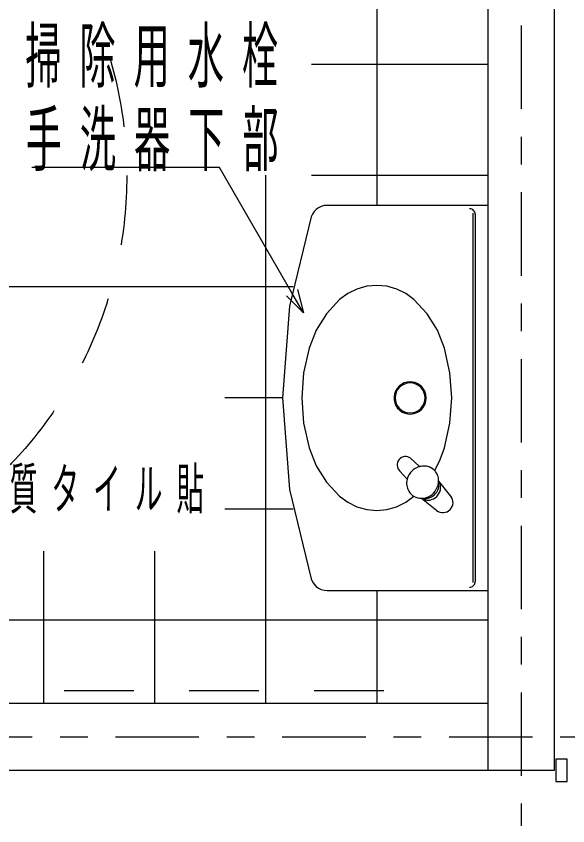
# Model space of a CAD drawing. Units: millimetres on the paper, enlarged 30 times, with parts at other scales. Extents: x -11550 to 0, y -62370 to 8010.
# Drawn here: x -9765 to -9169, y 3383 to 4258 of the extents above; entities that cross this region are included whole.
import ezdxf

# ---------------------------------------------------------------- set-up
doc = ezdxf.new("R2010")
doc.units = ezdxf.units.MM
doc.header["$LTSCALE"] = 30
doc.linetypes.add('USER1', pattern=[4.5, 2.5, -2])
doc.linetypes.add('USER2', pattern=[6, 3, -1, 1, -1])
doc.layers.add('layer1', color=4, linetype='Continuous', lineweight=25)
doc.styles.add('ＭＳ ゴシック', font='')
doc.styles.get('ＭＳ ゴシック').set_extended_font_data('MS Gothic')

msp = doc.modelspace()

# ---------------------------------------------------------------- linework, layer by layer
at = {"layer": 'layer1', "linetype": 'USER2'}
for p, q in [((-9219.47, 5147.37), (-9219.47, 3383.37)), ((-10917.47, 3479.37), (-6954.47, 3479.37))]:
    msp.add_line(p, q, dxfattribs=at)
at = {"layer": 'layer1', "color": 20}
for p, q in [((-9255.47, 4877.37), (-9255.47, 3443.37)), ((-9183.47, 3443.37), (-9183.47, 4877.37)), ((-9255.47, 3515.37), (-9897.47, 3515.37)), ((-9891.47, 3443.37), (-9183.47, 3443.37))]:
    msp.add_line(p, q, dxfattribs=at)
at = {"layer": 'layer1'}
for p, q in [((-9375.47, 4303.17), (-9375.47, 4053.27)), ((-9255.47, 4205.37), (-9445.99, 4205.37)), ((-9546.96, 4094.22), (-9747.83, 4094.22)), ((-9545.16, 4094.22), (-9546.96, 4094.22)), ((-9467.1, 3959.01), (-9545.16, 4094.22)), ((-9495.47, 4085.93), (-9495.47, 3515.37)), ((-9255.47, 4085.37), (-9445.99, 4085.37)), ((-9465.85, 3965.37), (-10131.83, 3965.37)), ((-9461.25, 3962.39), (-9454.5, 3937.19)), ((-9454.5, 3937.19), (-9472.95, 3955.64)), ((-9454.5, 3937.19), (-9467.1, 3959.01)), ((-9477.41, 3845.37), (-9539.54, 3845.37)), ((-9465.85, 3725.37), (-9539.54, 3725.37)), ((-9735.47, 3679.91), (-9735.47, 3515.37)), ((-9615.47, 3679.91), (-9615.47, 3515.37)), ((-9375.47, 3637.46), (-9375.47, 3515.37)), ((-9255.47, 3605.37), (-10665.47, 3605.37))]:
    msp.add_line(p, q, dxfattribs=at)
at = {"layer": 'layer1', "color": 3}
for p, q in [((-9255.47, 4053.27), (-9429.17, 4053.27)), ((-9255.47, 4053.27), (-9255.47, 3637.46)), ((-9271.67, 4044.76), (-9271.67, 3646.13)), ((-9269.27, 4043.67), (-9269.27, 3647.06)), ((-9329.18, 3771.17), (-9339.03, 3780.16)), ((-9329.18, 3771.17), (-9329.46, 3771.09)), ((-9342.65, 3757.66), (-9350.67, 3766.44)), ((-9295.5, 3739.35), (-9308.36, 3755.51)), ((-9327.28, 3737.03), (-9327.18, 3736.97)), ((-9327.18, 3736.97), (-9327.04, 3736.88)), ((-9310.85, 3723.99), (-9327.04, 3736.88)), ((-9429.17, 3637.46), (-9255.47, 3637.46)), ((-9169.97, 3455.37), (-9181.97, 3455.37)), ((-9181.97, 3455.37), (-9181.97, 3431.37)), ((-9169.97, 3431.37), (-9169.97, 3455.37)), ((-9181.97, 3431.37), (-9169.97, 3431.37))]:
    msp.add_line(p, q, dxfattribs=at)
at = {"layer": 'layer1', "linetype": 'USER1'}
msp.add_line((-9982.97, 3529.36), (-9328.97, 3529.36), dxfattribs=at)
at = {"layer": 'layer1', "color": 3}
for points in [[(-9429.17, 4053.27), (-9432.38, 4052.98), (-9435.49, 4052.13), (-9438.39, 4050.73), (-9441, 4048.84), (-9443.23, 4046.52), (-9445, 4043.83), (-9446.28, 4040.87)], [(-9269.27, 4043.67), (-9269.39, 4044.84), (-9269.73, 4045.97), (-9270.28, 4047.01), (-9271.03, 4047.91), (-9271.94, 4048.66), (-9272.98, 4049.22), (-9274.1, 4049.56), (-9275.27, 4049.67)], [(-9446.22, 4040.87), (-9469.57, 3944.36), (-9477.41, 3845.37)], [(-9375.47, 3966.87), (-9386.39, 3965.87), (-9396.95, 3962.89), (-9406.79, 3958.05), (-9415.58, 3951.49)], [(-9335.37, 3951.49), (-9344.16, 3958.05), (-9354, 3962.89), (-9364.55, 3965.87), (-9375.47, 3966.87)], [(-9415.58, 3951.49), (-9429.76, 3936.18), (-9440.91, 3918.53), (-9448.65, 3899.15)], [(-9302.3, 3899.15), (-9310.04, 3918.53), (-9321.19, 3936.18), (-9335.37, 3951.49)], [(-9448.64, 3899.15), (-9454.49, 3872.54), (-9456.46, 3845.37)], [(-9294.49, 3845.37), (-9296.45, 3872.54), (-9302.3, 3899.15)], [(-9339.58, 3862.77), (-9342.82, 3862.44), (-9345.95, 3861.52), (-9348.84, 3860.03), (-9351.41, 3858.02), (-9353.56, 3855.57), (-9355.22, 3852.76), (-9356.32, 3849.7), (-9356.83, 3846.48), (-9356.74, 3843.22), (-9356.03, 3840.04), (-9354.75, 3837.04), (-9352.93, 3834.34), (-9350.63, 3832.02), (-9347.95, 3830.17), (-9344.97, 3828.86), (-9341.79, 3828.12), (-9338.54, 3827.99), (-9335.31, 3828.47), (-9332.24, 3829.54), (-9329.41, 3831.17), (-9326.94, 3833.29), (-9324.91, 3835.84)], [(-9324.91, 3854.89), (-9326.69, 3857.17), (-9328.82, 3859.12), (-9331.24, 3860.7), (-9333.89, 3861.85), (-9336.7, 3862.55), (-9339.58, 3862.77)], [(-9324.91, 3835.84), (-9323.35, 3838.81), (-9322.4, 3842.03), (-9322.07, 3845.37), (-9322.4, 3848.71), (-9323.35, 3851.92), (-9324.91, 3854.89)], [(-9477.41, 3845.37), (-9469.57, 3746.38), (-9446.22, 3649.86)], [(-9456.46, 3845.37), (-9454.49, 3818.2), (-9448.64, 3791.59)], [(-9302.3, 3791.59), (-9296.45, 3818.2), (-9294.49, 3845.37)], [(-9448.65, 3791.59), (-9440.91, 3772.21), (-9429.76, 3754.56), (-9415.58, 3739.24)], [(-9312.92, 3766.92), (-9306.88, 3778.94), (-9302.3, 3791.59)], [(-9415.58, 3739.24), (-9406.79, 3732.69), (-9396.95, 3727.84), (-9386.39, 3724.87), (-9375.47, 3723.87)], [(-9375.47, 3723.87), (-9364.58, 3724.86), (-9354.04, 3727.82), (-9344.22, 3732.65), (-9335.44, 3739.18)], [(-9446.28, 3649.86), (-9445, 3646.9), (-9443.23, 3644.22), (-9441, 3641.89), (-9438.39, 3640), (-9435.49, 3638.61), (-9432.38, 3637.75), (-9429.17, 3637.46)], [(-9275.27, 3641.06), (-9274.23, 3641.16), (-9273.22, 3641.43), (-9272.27, 3641.87), (-9271.42, 3642.47), (-9270.68, 3643.21), (-9270.08, 3644.06), (-9269.63, 3645.01), (-9269.36, 3646.02), (-9269.27, 3647.06)]]:
    msp.add_lwpolyline(points, dxfattribs=at)
msp.add_lwpolyline([(-9339.47, 3829.17), (-9336.31, 3829.48), (-9333.27, 3830.4), (-9330.47, 3831.9), (-9328.02, 3833.91), (-9326, 3836.37), (-9324.5, 3839.17), (-9323.58, 3842.21), (-9323.27, 3845.37), (-9323.58, 3848.53), (-9324.5, 3851.57), (-9326, 3854.37), (-9328.02, 3856.82), (-9330.47, 3858.84), (-9333.27, 3860.33), (-9336.31, 3861.26), (-9339.47, 3861.57), (-9342.63, 3861.26), (-9345.67, 3860.33), (-9348.47, 3858.84), (-9350.92, 3856.82), (-9352.94, 3854.37), (-9354.44, 3851.57), (-9355.36, 3848.53), (-9355.67, 3845.37), (-9355.36, 3842.21), (-9354.44, 3839.17), (-9352.94, 3836.37), (-9350.92, 3833.91), (-9348.47, 3831.9), (-9345.67, 3830.4), (-9342.63, 3829.48)], close=True, dxfattribs=at)
at = {"layer": 'layer1', "color": 2, "linetype": 'USER1'}
msp.add_circle((-10095.47, 4085.37), 450, dxfattribs=at)
at = {"layer": 'layer1', "color": 3}
for centre, radius, start, end in [((-9344.54, 3773.03), 9.01, 52.27173, 227.10603), ((-9323.79, 3752.19), 19.76, 116.89795, 132.63553), ((-9324.64, 3753.87), 17.88, 105.63521, 116.89795), ((-9324.38, 3752.95), 18.84, 95.69611, 104.77898), ((-9324.61, 3755.23), 16.55, 84.87294, 95.69611), ((-9324.68, 3754.36), 17.42, 75.05467, 84.87294), ((-9324.23, 3756.05), 15.67, 45.00087, 75.05466), ((-9324.32, 3752.78), 18.97, 132.63553, 165.07559), ((-9317.85, 3761.76), 7.14, 34.72635, 48.81404), ((-9336.97, 3748.51), 30.4, 26.64146, 34.72635), ((-9318.48, 3757.79), 9.71, 7.94385, 26.64146), ((-9328.54, 3756.38), 19.87, 358.82968, 7.94385), ((-9325.59, 3753.14), 17.66, 176.67345, 187.11301), ((-9325.93, 3753.16), 17.32, 166.56375, 176.67345), ((-9327.2, 3752.94), 16.03, 187.11301, 198.46053), ((-9324.32, 3752.78), 18.97, 165.07559, 166.56375), ((-9328.54, 3756.38), 19.87, 302.87613, 358.82968), ((-9323.35, 3751.8), 14.97, 302.33635, 9.12811), ((-9320.64, 3749.09), 14.1, 297.08017, 5.02773), ((-9318.04, 3749.32), 11.49, 32.59657, 35.40829), ((-9318.04, 3749.32), 11.49, 5.02773, 32.59657), ((-9326.92, 3753.03), 16.33, 198.46053, 210.85396), ((-9327.38, 3752.76), 15.79, 210.85396, 270.71835), ((-9327.38, 3752.76), 15.79, 270.71835, 280.88948), ((-9320.9, 3746.72), 11.6, 238.0443, 242.37585), ((-9320.59, 3747.31), 12.27, 242.37585, 247.85832), ((-9323.14, 3750.62), 13.75, 259.46878, 272.39355), ((-9320.46, 3747.62), 12.61, 247.85832, 258.57755), ((-9329.72, 3764.89), 28.15, 280.88948, 287.56647), ((-9320.39, 3747.96), 12.95, 258.57755, 284.88414), ((-9323.16, 3751.29), 14.42, 272.39355, 286.84363), ((-9325.56, 3751.77), 14.38, 287.56647, 302.87613), ((-9323.29, 3751.69), 14.84, 286.84363, 302.33635), ((-9320.76, 3749.33), 14.36, 284.88414, 297.08017), ((-9304.05, 3732.54), 10.93, 231.47794, 38.52205)]:
    msp.add_arc(centre, radius, start, end, dxfattribs=at)

# ---------------------------------------------------------------- texts
at = {"layer": 'layer1', "color": 2, "attachment_point": 7, "style": 'ＭＳ ゴシック'}
for s, insert, char_height in [('\\T1.5;\\W0.5;掃除用水栓', (-9755, 4180.07), 57.18), ('\\T1.5;\\W0.5;手洗器下部', (-9754.53, 4090.07), 57.18), ('\\T1.5;\\W0.5;床：２００ｍｍ角磁器質タイル貼', (-10221.81, 3720.29), 43.99)]:
    msp.add_mtext(s, dxfattribs=dict(at, insert=insert, char_height=char_height))

doc.saveas('drawing.dxf')
